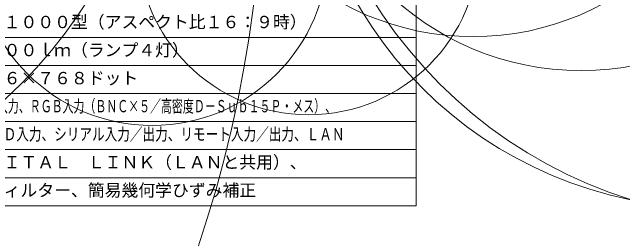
# Model space of a CAD drawing. Units: millimetres, scale not verified. Extents: x -8290 to 8338, y -215 to 16646.
# Drawn here: x -9.5 to 99.3, y -62.4 to -22 of the extents above; entities that cross this region are included whole.
import ezdxf
from ezdxf.enums import TextEntityAlignment as Align

# ---------------------------------------------------------------- set-up
doc = ezdxf.new("R2010")
doc.units = ezdxf.units.MM
doc.header["$LTSCALE"] = 0.125
doc.layers.add('0-1_MOJI1', color=7, linetype='Continuous')
doc.layers.add('0-2_WAKU', color=1, linetype='Continuous', lineweight=18)
doc.layers.add('0-5_GAIKEI', color=1, linetype='Continuous', lineweight=18)
doc.styles.add('ＭＳ ゴシック', font='')
doc.styles.get('ＭＳ ゴシック').set_extended_font_data('MS Gothic')

msp = doc.modelspace()

# ---------------------------------------------------------------- linework, layer by layer
at = {"layer": '0-2_WAKU', "color": 4}
for p, q in [((62.4453, -56.4996), (62.4453, -1.4996)), ((-62.5547, -56.4996), (62.4453, -56.4996))]:
    msp.add_line(p, q, dxfattribs=at)
at = {"layer": '0-2_WAKU'}
for p, q in [((-62.5547, -26.4996), (62.4453, -26.4996)), ((-62.5547, -31.4996), (62.4453, -31.4996)), ((-62.5547, -36.4996), (62.4453, -36.4996)), ((-62.5547, -41.4996), (62.4453, -41.4996)), ((-62.5547, -46.4996), (62.4453, -46.4996)), ((-62.5547, -51.4996), (62.4453, -51.4996))]:
    msp.add_line(p, q, dxfattribs=at)
at = {"layer": '0-5_GAIKEI'}
for centre, radius in [((-187.7733, 7.5236), 223.0212), ((-66.7002, 24.0399), 83.1425), ((125.3883, 24.0399), 83.1424), ((115.0765, 16.1082), 72.9478), ((72.6037, 22.4365), 48.7745), ((91.8244, 17.2578), 49.6673), ((15.3977, -10.8104), 31.3866), ((43.2757, -9.8529), 30.429)]:
    msp.add_circle(centre, radius, dxfattribs=at)

# ---------------------------------------------------------------- texts
at = {"layer": '0-1_MOJI1', "style": 'ＭＳ ゴシック'}
for s, p in [('７０～１０００型（アスペクト比１６：９時）', (-20.0547, -25.4996)), ('１７０００ｌｍ（ランプ４灯）', (-20.0547, -30.4996)), ('１３６６×７６８ドット', (-20.0547, -35.4996)), ('ＤＩＧＩＴＡＬ\u3000ＬＩＮＫ（ＬＡＮと共用）、', (-20.0547, -50.4996)), ('エコフィルター、簡易幾何学ひずみ補正', (-20.0547, -55.4996))]:
    msp.add_text(s, height=2.199, dxfattribs=at).set_placement(p, align=Align.BOTTOM_LEFT)
for s, width, p in [('ＨＤＭＩ入力、ＲＧＢ入力（ＢＮＣ×５／高密度Ｄ－Ｓｕｂ１５Ｐ・メス）、', 0.65, (-20.0547, -40.4996)), ('ＤＶＩ－Ｄ入力、シリアル入力／出力、リモート入力／出力、ＬＡＮ', 0.75, (-20.0547, -45.4996))]:
    msp.add_text(s, height=2.199, dxfattribs=dict(at, width=width)).set_placement(p, align=Align.BOTTOM_LEFT)

doc.saveas('drawing.dxf')
